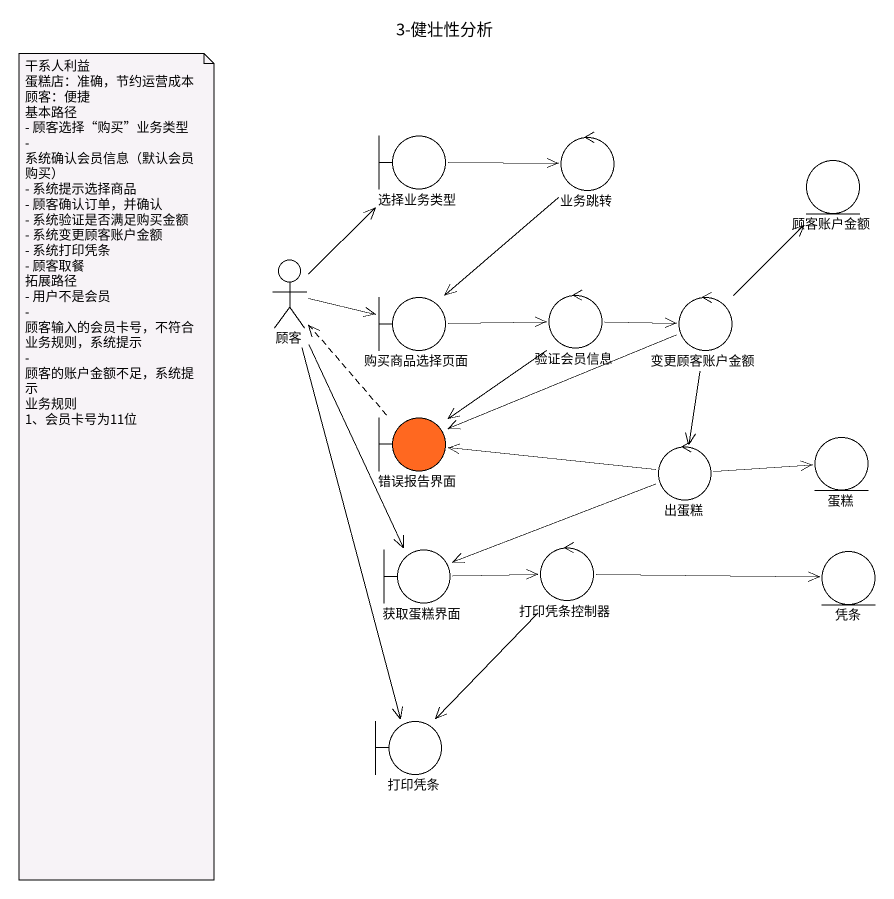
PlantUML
@startuml
title 3-健壮性分析
boundary 选择业务类型
control 业务跳转
entity 顾客账户金额
actor 顾客
boundary 购买商品选择页面
control 验证会员信息
control 变更顾客账户金额
boundary 错误报告界面 #FF6820
control 出蛋糕
entity 蛋糕
boundary 获取蛋糕界面
control 打印凭条控制器
entity 凭条
boundary 打印凭条
选择业务类型 -right-> 业务跳转
业务跳转 --> 购买商品选择页面
顾客 -up-> 选择业务类型
顾客 -right-> 购买商品选择页面
顾客 --> 获取蛋糕界面
顾客 --> 打印凭条
购买商品选择页面 -right-> 验证会员信息
验证会员信息 -right-> 变更顾客账户金额
验证会员信息 --> 错误报告界面
变更顾客账户金额 -up-> 顾客账户金额
变更顾客账户金额 -left-> 错误报告界面
变更顾客账户金额 --> 出蛋糕
错误报告界面 .up.> 顾客
出蛋糕 -left-> 错误报告界面
出蛋糕 -right-> 蛋糕
出蛋糕 -left-> 获取蛋糕界面
获取蛋糕界面 -right-> 打印凭条控制器
打印凭条控制器 -right-> 凭条
打印凭条控制器 --> 打印凭条
note as N1
  干系人利益
  蛋糕店：准确，节约运营成本
  顾客：便捷
  基本路径
  - 顾客选择“购买”业务类型
  - 系统确认会员信息（默认会员购买）
  - 系统提示选择商品
  - 顾客确认订单，并确认
  - 系统验证是否满足购买金额
  - 系统变更顾客账户金额
  - 系统打印凭条
  - 顾客取餐
  拓展路径
  - 用户不是会员
  - 顾客输入的会员卡号，不符合业务规则，系统提示
  - 顾客的账户金额不足，系统提示
  业务规则
  1、会员卡号为11位
end note
@enduml
